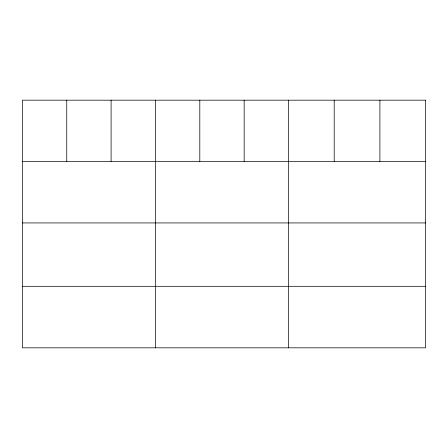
<?xml version="1.0" encoding="UTF-8"?>
<svg xmlns="http://www.w3.org/2000/svg" width="448" height="448" viewBox="0 0 448 448"><rect width="100%" height="100%" fill="white"/><g stroke="black" fill="none" stroke-linecap="round" stroke-linejoin="round"><path stroke-width="0.67" d="M22.4 161.426L425.6 161.426M22.4 222.93L425.6 222.93M22.4 286.306L425.6 286.306M379.904 100.184L379.904 161.426M334.208 100.184L334.208 161.426M288.512 100.184L288.512 347.816M244.16 100.184L244.16 161.426M199.808 100.184L199.808 161.426M155.456 100.184L155.456 347.816M111.104 100.184L111.104 161.426M66.752 100.184L66.752 161.426M425.6 100.184L22.4 100.184L22.4 347.816L425.6 347.816L425.6 100.184"/></g></svg>
